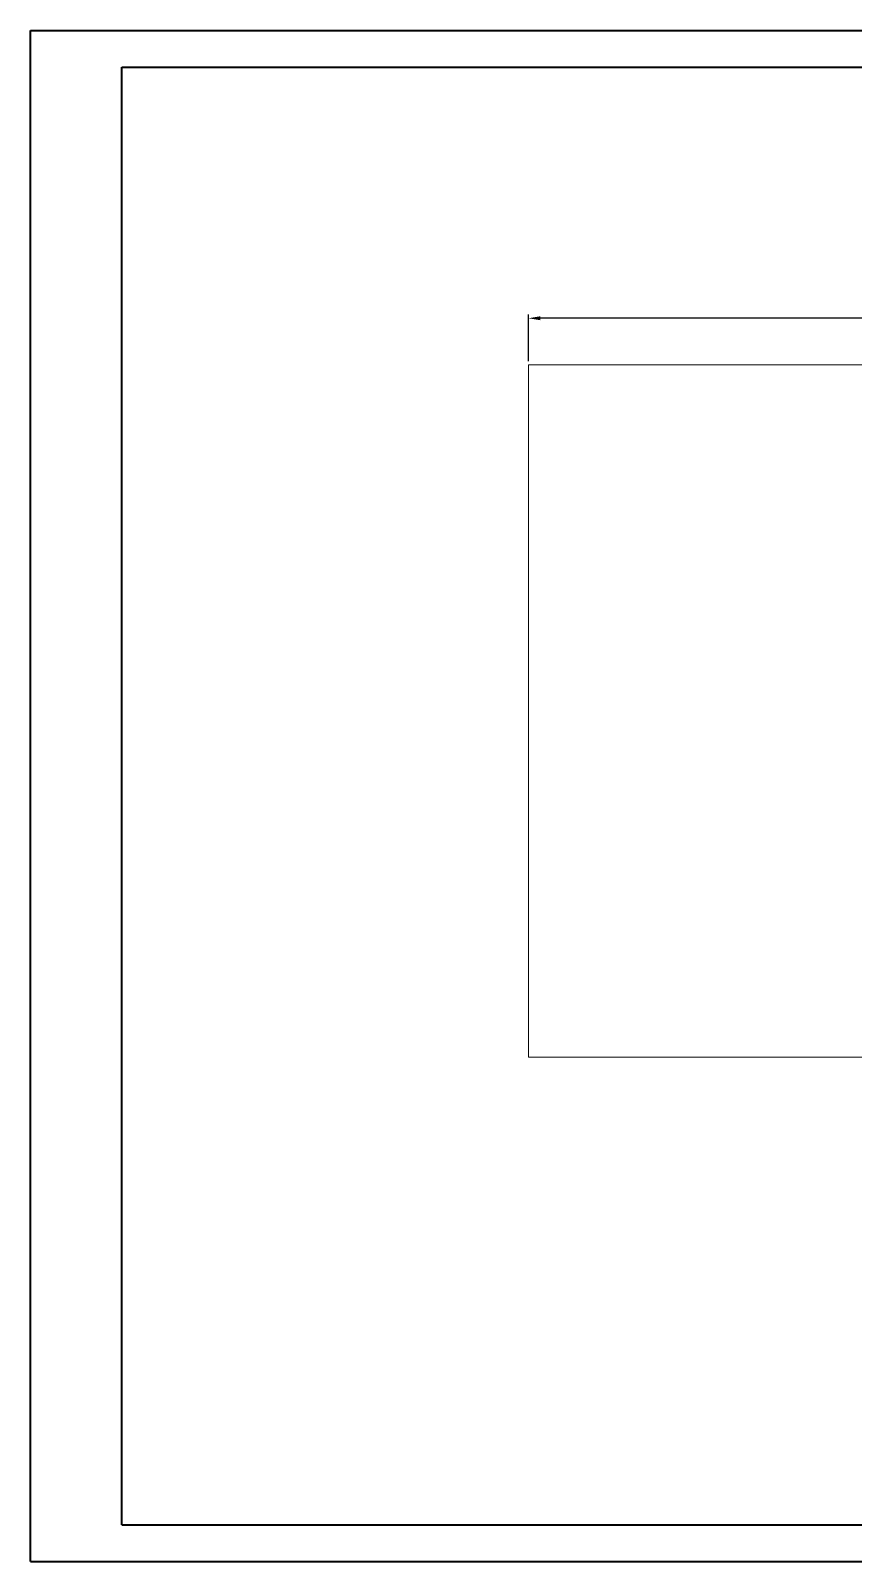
# Model space of a CAD drawing. Header units: millimetres. Extents: x 0 to 1211, y 0 to 420.
# Drawn here: x 617.3 to 842.9, y 0.2 to 420.2 of the extents above; entities that cross this region are included whole.
import ezdxf

# ---------------------------------------------------------------- set-up
doc = ezdxf.new("R2010")
doc.units = ezdxf.units.MM
doc.header["$PDSIZE"] = -1
doc.dimstyles.new('ISO-25', dxfattribs={"dimtxt": 2.5, "dimasz": 2.5, "dimexe": 1.25, "dimexo": 0.625, "dimtad": 1, "dimtxsty": 'Standard', "dimcen": 2.5, "dimadec": 0, "dimazin": 0, "dimtfac": 1, "dimtmove": 0, "dimatfit": 3, "dimfxl": 1, "dimarcsym": 0})

# ---------------------------------------------------------------- blocks, each defined once
blk = doc.blocks.new('*D4')
at = {"color": 0, "lineweight": -2, "transparency": 16777216}
for p, q in [((753.81, 329.55), (753.81, 342.3)), ((1088.51, 341.3), (757.11, 341.3)), ((1091.81, 329.55), (1091.81, 342.3))]:
    blk.add_line(p, q, dxfattribs=at)
at = {"color": 0, "transparency": 16777216}
for points in [[(757.11, 341.85), (757.11, 340.75), (753.81, 341.3)], [(1088.51, 341.85), (1088.51, 340.75), (1091.81, 341.3)]]:
    blk.add_solid(points, dxfattribs=at)
at = {"layer": 'Defpoints', "color": 0, "transparency": 16777216}
for p in [(753.81, 341.3), (753.81, 328.55), (1091.81, 328.55)]:
    blk.add_point(p, dxfattribs=at)
at = {"color": 0, "transparency": 16777216, "insert": (922.81, 344.87), "char_height": 3.5, "attachment_point": 5}
blk.add_mtext('338,00', dxfattribs=at)

msp = doc.modelspace()

# ---------------------------------------------------------------- linework, layer by layer
at = {"color": 7, "linetype": 'Continuous', "lineweight": 40}
for p, q in [((617.272, 0.215), (617.272, 420.215)), ((617.272, 420.215), (1211.272, 420.215)), ((642.272, 10.215), (642.272, 410.215)), ((642.272, 410.215), (1201.272, 410.215)), ((642.272, 10.215), (1201.272, 10.215)), ((617.272, 0.215), (1211.272, 0.215))]:
    msp.add_line(p, q, dxfattribs=at)
at = {"color": 7, "linetype": 'Continuous', "lineweight": 15}
for p, q in [((1091.81, 328.552), (753.81, 328.552)), ((753.81, 328.552), (753.81, 138.552)), ((753.81, 138.552), (1091.81, 138.552))]:
    msp.add_line(p, q, dxfattribs=at)

# ---------------------------------------------------------------- dimensions: what is measured, and where the dimension line sits
at = {"color": 1}
dim = msp.add_linear_dim(base=(753.81, 341.3), p1=(1091.81, 328.552), p2=(753.81, 328.552), dimstyle='ISO-25', override={"dimtxt": 3.5, "dimasz": 3.302, "dimexe": 1, "dimexo": 1, "dimgap": 1.524, "dimtih": 1, "dimtoh": 1, "dimzin": 0, "dimadec": 2, "dimtzin": 0}, dxfattribs=at)
dim.commit()
dim.dimension.update_dxf_attribs({"geometry": '*D4', "text_midpoint": (922.81, 344.865)})

doc.saveas('drawing.dxf')
